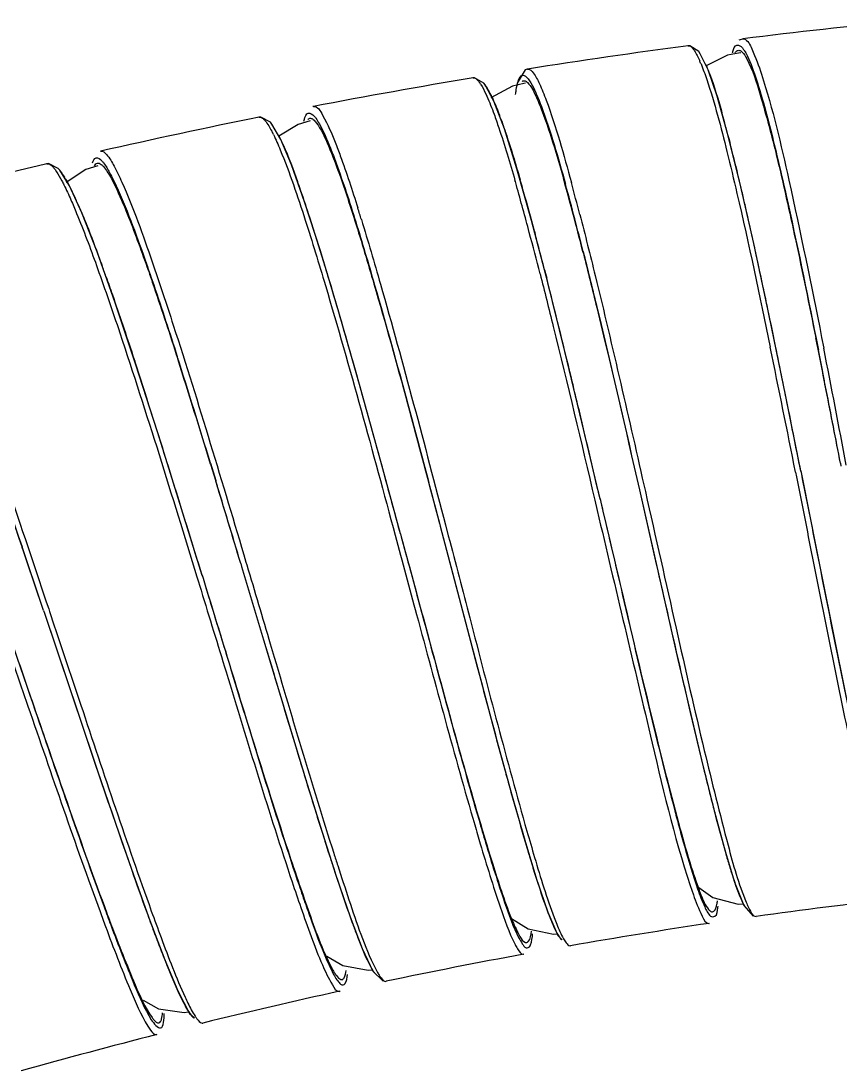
# Model space of a CAD drawing. Header units: millimetres. Extents: x 601 to 1195, y -13 to 407.
# Drawn here: x 1013.4 to 1024.69, y 321.42 to 335.87 of the extents above; entities that cross this region are included whole.
import ezdxf

# ---------------------------------------------------------------- set-up
doc = ezdxf.new("R2010")
doc.units = ezdxf.units.MM
doc.header["$LTSCALE"] = 0.1

msp = doc.modelspace()

# ---------------------------------------------------------------- linework, layer by layer
at = {"color": 7, "linetype": 'Continuous'}
for p, q in [((1022.6054, 335.5253), (1022.5758, 335.5237)), ((1022.7293, 335.4443), (1022.6054, 335.5253)), ((1023.3496, 335.619), (1023.2798, 335.6003)), ((1023.3326, 335.6206), (1023.3496, 335.619)), ((1023.1254, 335.3942), (1022.8312, 335.2485)), ((1023.2767, 335.425), (1023.1254, 335.3942)), ((1023.2292, 335.4284), (1023.2355, 335.4375)), ((1023.3081, 335.4255), (1023.2767, 335.425)), ((1019.6397, 335.0849), (1019.6192, 335.0826)), ((1019.7699, 335.0125), (1019.6397, 335.0849)), ((1020.3787, 335.2051), (1020.365, 335.2034)), ((1020.3704, 335.2047), (1020.3787, 335.2051)), ((1019.7255, 334.9981), (1019.7462, 334.9638)), ((1019.7854, 334.9803), (1019.8023, 334.9585)), ((1020.1662, 334.9697), (1019.8679, 334.807)), ((1020.3211, 335.0071), (1020.1662, 334.9697)), ((1020.3438, 335.0081), (1020.3212, 335.0071)), ((1017.4268, 334.6892), (1017.4191, 334.6877)), ((1017.4243, 334.6888), (1017.4268, 334.6892)), ((1020.0525, 334.3835), (1019.9084, 334.7639)), ((1016.7025, 334.5445), (1016.6762, 334.5411)), ((1016.8337, 334.4727), (1016.7025, 334.5445)), ((1017.2933, 334.4856), (1017.3004, 334.5136)), ((1017.4112, 334.518), (1017.4225, 334.5101)), ((1017.217, 334.4432), (1016.9497, 334.2811)), ((1017.3813, 334.4898), (1017.217, 334.4432)), ((1023.2935, 333.6419), (1023.1253, 334.3187)), ((1013.7819, 333.9051), (1013.754, 333.9007)), ((1013.9146, 333.8371), (1013.7819, 333.9051)), ((1013.8699, 333.8203), (1013.8899, 333.7915)), ((1013.9342, 333.8039), (1013.9474, 333.7885)), ((1014.2954, 333.8201), (1014.0238, 333.6414)), ((1014.4607, 333.8733), (1014.2954, 333.8201)), ((1023.4846, 332.803), (1023.2935, 333.6419)), ((1014.2379, 333.2259), (1014.0687, 333.5965)), ((1017.5219, 332.7013), (1017.3039, 333.3793)), ((1020.6502, 332.2657), (1020.4271, 333.1195)), ((1020.4655, 332.9758), (1020.4779, 332.9294)), ((1023.6967, 331.8133), (1023.4846, 332.803)), ((1017.7749, 331.8575), (1017.5219, 332.7013)), ((1021.1345, 332.687), (1021.1397, 332.6666)), ((1021.1372, 332.6932), (1021.1425, 332.6721)), ((1014.441, 332.4999), (1014.4547, 332.4617)), ((1014.5071, 332.5264), (1014.5137, 332.5083)), ((1020.6053, 332.4414), (1020.6263, 332.3593)), ((1020.6263, 332.3593), (1020.6351, 332.3249)), ((1014.9783, 331.1484), (1014.6968, 331.989)), ((1018.0586, 330.8642), (1017.7749, 331.8575)), ((1024.3425, 331.4957), (1024.3743, 331.3356)), ((1024.4186, 331.5102), (1024.4473, 331.3648)), ((1014.9421, 331.2584), (1014.9662, 331.1852)), ((1021.3698, 329.2868), (1021.1468, 330.2328)), ((1016.008, 329.7814), (1016.0809, 329.5421)), ((1016.0102, 329.769), (1016.082, 329.5343)), ((1024.6772, 329.7802), (1024.685, 329.7397)), ((1024.6772, 329.7801), (1024.685, 329.7397)), ((1024.1312, 329.6738), (1024.1398, 329.6309)), ((1024.1316, 329.6719), (1024.1396, 329.6314)), ((1021.9117, 329.4125), (1021.9208, 329.3729)), ((1021.9118, 329.4121), (1021.9208, 329.3729)), ((1021.9208, 329.3729), (1022.1431, 328.3927)), ((1021.2973, 329.2712), (1021.3304, 329.13)), ((1021.3695, 329.2883), (1021.3795, 329.2457)), ((1021.3698, 329.2868), (1021.3794, 329.2461)), ((1015.8936, 328.2368), (1015.6109, 329.1533)), ((1019.1598, 328.9534), (1019.1705, 328.9128)), ((1019.1601, 328.9525), (1019.1704, 328.9132)), ((1019.1704, 328.9132), (1019.5401, 327.5058)), ((1019.1705, 328.9128), (1019.3387, 328.2729)), ((1019.2421, 328.9321), (1019.2817, 328.7804)), ((1018.6224, 328.8096), (1018.6338, 328.7676)), ((1018.623, 328.8076), (1018.6336, 328.7682)), ((1018.6338, 328.7676), (1018.7079, 328.4945)), ((1016.4255, 328.3997), (1016.4374, 328.36)), ((1016.4258, 328.3985), (1016.4374, 328.3601)), ((1016.4374, 328.3601), (1016.7401, 327.3482)), ((1016.4374, 328.36), (1016.7402, 327.3476)), ((1016.4973, 328.4187), (1016.5084, 328.3814)), ((1015.8223, 328.2164), (1015.8791, 328.0313)), ((1015.8931, 328.2384), (1015.906, 328.1966)), ((1015.8936, 328.2368), (1015.9058, 328.197)), ((1015.9058, 328.197), (1015.9509, 328.0502)), ((1019.3387, 328.2729), (1019.591, 327.3125)), ((1013.7114, 327.7541), (1013.7244, 327.7156)), ((1013.7114, 327.754), (1013.7245, 327.7152)), ((1013.7244, 327.7156), (1014.1872, 326.3395)), ((1013.7245, 327.7152), (1014.2697, 326.0948)), ((1013.7821, 327.7769), (1013.7946, 327.7393)), ((1013.7946, 327.7393), (1013.8599, 327.5445)), ((1019.591, 327.3125), (1019.6565, 327.0638)), ((1022.4821, 326.906), (1022.5197, 326.7433)), ((1014.2697, 326.0948), (1014.3498, 325.8573)), ((1017.1683, 325.9225), (1017.2249, 325.7362)), ((1020.0146, 325.7239), (1020.0592, 325.5603)), ((1022.8182, 325.485), (1022.8315, 325.431)), ((1022.8315, 325.431), (1022.8476, 325.3657)), ((1014.7937, 324.557), (1014.8515, 324.3906)), ((1017.6017, 324.5219), (1017.6252, 324.4483)), ((1017.6252, 324.4483), (1017.6469, 324.3807)), ((1020.3704, 324.4634), (1020.3848, 324.4151)), ((1023.0892, 324.4432), (1023.2204, 324.0129)), ((1023.2204, 324.0129), (1023.3468, 323.6937)), ((1022.7299, 323.9415), (1022.921, 323.8055)), ((1022.921, 323.8055), (1023.2713, 323.7119)), ((1022.9912, 323.6659), (1022.9939, 323.685)), ((1023.2713, 323.7119), (1023.3385, 323.7147)), ((1023.3468, 323.6937), (1023.4747, 323.5471)), ((1017.9302, 323.537), (1018.0944, 323.1043)), ((1020.6497, 323.6021), (1020.789, 323.2828)), ((1020.1528, 323.5156), (1020.3794, 323.3731)), ((1022.867, 323.4479), (1022.8758, 323.4492)), ((1022.867, 323.4479), (1022.8703, 323.4481)), ((1020.3794, 323.3731), (1020.7268, 323.3004)), ((1020.7268, 323.3004), (1020.7793, 323.3049)), ((1020.789, 323.2828), (1020.8481, 323.2206)), ((1020.8073, 323.2616), (1020.8209, 323.2429)), ((1020.8664, 323.2364), (1020.8846, 323.2062)), ((1018.0944, 323.1043), (1018.2448, 322.7884)), ((1020.9565, 323.1392), (1020.9645, 323.1396)), ((1017.6108, 322.9944), (1017.828, 322.8662)), ((1020.3165, 323.0235), (1020.3218, 323.0244)), ((1020.3165, 323.0235), (1020.3196, 323.0239)), ((1017.828, 322.8662), (1018.1786, 322.8033)), ((1018.1786, 322.8033), (1018.2346, 322.8098)), ((1018.2448, 322.7884), (1018.3838, 322.6521)), ((1015.5572, 322.5208), (1015.7183, 322.2091)), ((1017.7814, 322.5128), (1017.791, 322.515)), ((1017.7814, 322.5128), (1017.7849, 322.5133)), ((1015.0836, 322.3904), (1015.2949, 322.2732)), ((1015.2949, 322.2732), (1015.6484, 322.2202)), ((1015.6484, 322.2202), (1015.708, 322.2291)), ((1015.7183, 322.2091), (1015.7866, 322.1459)), ((1015.741, 322.1855), (1015.7535, 322.1705)), ((1015.2663, 321.9168), (1015.2686, 321.9174)), ((1015.2663, 321.9168), (1015.2688, 321.9174))]:
    msp.add_line(p, q, dxfattribs=at)
for points in [[(1022.8567, 335.194), (1022.7492, 335.4161), (1022.7293, 335.4443)], [(1020.365, 335.2034), (1020.3408, 335.1957), (1020.2295, 335.0118), (1020.2263, 334.9842)], [(1023.1253, 334.3187), (1022.9804, 334.8325), (1022.8567, 335.194)], [(1019.9084, 334.7639), (1019.7895, 334.9874), (1019.7699, 335.0125)], [(1016.9751, 334.2369), (1016.8537, 334.4482), (1016.8337, 334.4727)], [(1020.4271, 333.1195), (1020.2261, 333.8329), (1020.0525, 334.3835)], [(1017.3039, 333.3793), (1017.1226, 333.887), (1016.9751, 334.2369)], [(1014.0687, 333.5965), (1013.9356, 333.8131), (1013.9146, 333.8371)], [(1014.6968, 331.989), (1014.4479, 332.6885), (1014.2379, 333.2259)], [(1021.1468, 330.2328), (1020.8906, 331.2986), (1020.6502, 332.2657)], [(1024.1316, 329.6719), (1023.9262, 330.6962), (1023.6967, 331.8133)], [(1015.6109, 329.1533), (1015.2842, 330.1967), (1014.9783, 331.1484)], [(1018.623, 328.8076), (1018.3659, 329.7534), (1018.0586, 330.8642)], [(1021.9208, 329.3729), (1022.2614, 327.8714), (1022.4418, 327.0807)], [(1019.5401, 327.5058), (1019.7501, 326.7098), (1019.9544, 325.9455)], [(1016.7401, 327.3482), (1016.8538, 326.9679), (1017.0904, 326.1803)], [(1022.4418, 327.0807), (1022.6173, 326.3237), (1022.7854, 325.6185)], [(1014.1872, 326.3395), (1014.45, 325.5612), (1014.7053, 324.8127)], [(1017.0904, 326.1803), (1017.3204, 325.4231), (1017.5397, 324.7169)], [(1019.9544, 325.9455), (1020.1497, 325.2324), (1020.3324, 324.591)], [(1022.7854, 325.6185), (1022.9435, 324.985), (1023.0892, 324.4432)], [(1014.7053, 324.8127), (1014.9483, 324.1142), (1015.1741, 323.4862)], [(1017.5397, 324.7169), (1017.7441, 324.0819), (1017.9302, 323.537)], [(1020.3324, 324.591), (1020.5001, 324.0404), (1020.6497, 323.6021)], [(1015.1741, 323.4862), (1015.3784, 322.948), (1015.5572, 322.5208)]]:
    msp.add_lwpolyline(points, dxfattribs=at)
for centre, radius, start, end in [((1034.1562, 247.7852), 88.4998, 95.578847, 97.024891), ((1034.1562, 247.7852), 88.4998, 97.515512, 98.961556), ((1023.7192, 335.269), 0.5536, 161.97792, 163.80972), ((1023.6472, 335.2921), 0.478, 161.27097, 161.94828), ((1021.031, 334.5693), 1.866, 23.01068, 23.65045), ((1020.7916, 334.4677), 2.1261, 22.30033, 23.00861), ((1021.3233, 334.5932), 1.6449, 23.78343, 24.28933), ((1021.2088, 334.5427), 1.77, 23.46756, 23.78555), ((1034.1562, 247.7852), 88.4997, 99.451994, 100.898037), ((1019.2696, 334.7048), 0.5421, 32.7596, 34.73714), ((1018.7397, 334.2827), 1.261, 26.88468, 28.34174), ((1034.1562, 247.7852), 88.4996, 101.388715, 102.834759), ((1014.7535, 332.6034), 5.5889, 20.15643, 20.62575), ((1014.1312, 332.3747), 6.2519, 19.81916, 20.15845), ((1010.0418, 330.9165), 13.5179, 15.42338, 15.94847), ((1003.9796, 329.262), 19.8019, 14.10249, 15.37326), ((1015.109, 333.438), 1.967, 26.80249, 27.04827), ((1014.9391, 333.3525), 2.1571, 26.10946, 26.79553), ((1015.3184, 333.4384), 1.8373, 27.17364, 27.42709), ((990.3408, 325.8258), 33.8669, 13.12786, 14.11851), ((1034.1562, 247.7852), 88.4996, 103.325381, 104.771425), ((1013.3992, 333.4756), 0.5834, 36.21411, 37.78431), ((1012.94, 333.0487), 1.2515, 30.82502, 32.24145), ((1003.9631, 328.9139), 14.0678, 19.19118, 19.70678), ((992.83, 325.8326), 28.4695, 15.84001, 15.98427), ((995.3877, 326.4839), 25.9026, 16.02853, 16.14562), ((993.0126, 325.8027), 28.3734, 15.7749, 16.02635), ((983.6271, 323.5071), 38.6986, 14.51041, 15.18568), ((998.1805, 326.9168), 20.1855, 17.98071, 19.14935), ((983.884, 323.3114), 37.7639, 14.79675, 15.81512), ((983.2539, 323.0671), 38.5082, 14.91077, 15.74452), ((987.0997, 324.1962), 35.0771, 14.54389, 15.59154), ((985.1933, 323.7929), 37.0284, 14.62649, 15.39394), ((977.6664, 322.8363), 46.889, 12.9401, 13.1678), ((1008.7905, 330.974), 5.8934, 23.85343, 24.29605), ((1008.1963, 330.711), 6.5432, 23.55562, 23.85559), ((989.5539, 324.3525), 29.8522, 17.10429, 17.42668), ((956.3349, 317.9708), 68.7683, 11.938974, 12.911035), ((986.0239, 322.9566), 32.9709, 16.93936, 18.00512), ((968.9885, 319.5517), 53.779, 14.14408, 14.63906), ((959.8681, 316.9118), 62.6178, 14.307596, 14.846117), ((962.9315, 317.6443), 59.5418, 14.389752, 14.875106), ((969.0818, 319.4651), 53.7057, 14.25227, 14.60233), ((987.4661, 322.7109), 28.7674, 19.57724, 19.9118), ((971.284, 318.4115), 48.3956, 16.75217, 17.00248), ((949.5565, 311.9056), 71.0762, 15.793127, 16.725702), ((919.5772, 306.6015), 104.2803, 13.503442, 14.280881), ((915.8099, 309.2512), 110.2206, 11.883759, 12.015702), ((888.9456, 303.6094), 137.671, 11.64266, 11.879098), ((842.6164, 295.074), 185.3381, 11.107442, 11.336795), ((781.6935, 281.6254), 247.079, 11.210082, 11.616606), ((821.7591, 289.7841), 206.2652, 11.380851, 11.637702), ((828.2635, 292.4546), 199.928, 11.054088, 11.214069), ((752.4533, 278.0947), 277.1614, 10.741971, 11.081131), ((913.7666, 298.0534), 106.485, 17.362311, 18.127977), ((908.0589, 296.9619), 112.8279, 16.910732, 17.69023), ((910.568, 297.5962), 110.2414, 16.968116, 17.75642), ((909.0128, 300.29), 113.2508, 15.732821, 15.86527), ((855.4728, 285.2598), 168.8605, 15.203707, 15.715739), ((844.6926, 288.4066), 181.3435, 13.446243, 13.56854), ((699.1811, 267.2777), 331.4428, 10.86976, 11.047193), ((706.0213, 268.2808), 324.5362, 10.923556, 11.103268), ((724.0697, 259.662), 305.3441, 13.180856, 13.428955), ((662.3878, 257.6808), 368.8377, 11.255757, 11.384476), ((837.7574, 274.0686), 186.1885, 17.307471, 17.426882), ((718.6351, 237.0395), 310.9334, 17.05603, 17.291565), ((720.6537, 239.8078), 308.7548, 16.674199, 16.895854), ((724.5048, 240.6555), 304.8224, 16.7295, 16.952329), ((653.7528, 230.1547), 377.9717, 15.130087, 15.245397), ((685.4315, 217.1563), 346.4096, 18.618716, 18.771523), ((694.6633, 219.9362), 336.7734, 18.671967, 18.827938), ((1507.4711, 438.26), 497.6084, 192.755475, 192.931048), ((1469.7501, 462.6552), 472.7854, 196.630146, 196.810471), ((1215.197, 378.6023), 202.2185, 194.765605, 195.158586), ((1199.1225, 388.2057), 195.0084, 198.646085, 199.049781), ((1067.0704, 336.3243), 45.5604, 193.91775, 194.23032), ((1053.978, 333.2741), 32.6462, 194.68985, 195.11854), ((1062.8239, 337.4034), 44.9052, 196.21068, 196.62068), ((1065.1891, 338.0293), 47.4264, 196.19278, 196.52358), ((1053.7743, 334.4017), 34.851, 196.15374, 196.56887), ((1060.2494, 338.6043), 45.4356, 198.05724, 198.70318), ((1065.2094, 339.5215), 49.8491, 197.64337, 197.84733), ((1046.2546, 332.1654), 27.0058, 196.67762, 196.81229), ((1035.8618, 328.0671), 13.2764, 196.06744, 196.2525), ((1060.7601, 338.2624), 45.2929, 197.84764, 198.06456), ((1047.8758, 334.3243), 32.3491, 198.52931, 199.04935), ((1056.1732, 338.9373), 44.3381, 200.13131, 200.4782), ((1024.6025, 324.3456), 1.4113, 203.67337, 204.65225), ((1024.4435, 324.273), 1.2365, 204.66523, 205.08981), ((1024.8805, 324.364), 1.6262, 202.62782, 203.98513), ((1024.6399, 324.2577), 1.3632, 204.01493, 204.40345), ((1034.1562, 247.7852), 76.5002, 96.54718, 97.993224), ((1058.4591, 339.7107), 46.8259, 200.11211, 200.38109), ((1051.0416, 337.1454), 38.8981, 200.39435, 200.63772), ((1047.5243, 335.4003), 34.4741, 200.01641, 200.4813), ((1023.5147, 323.5706), 0.0284, 272.15398, 277.3951), ((1029.6996, 327.7294), 12.4933, 199.99877, 200.34832), ((1034.1562, 247.7852), 76.5, 98.483669, 99.929713), ((1041.5484, 333.1745), 28.0972, 200.49337, 200.61346), ((1039.5144, 332.4093), 25.924, 200.61327, 200.75489), ((1034.1562, 247.7852), 76.5004, 100.420382, 101.866426), ((1019.3115, 323.4487), 1.2507, 208.25401, 209.10382), ((1019.2027, 323.3884), 1.1264, 209.11369, 209.42073), ((1019.6961, 323.5453), 1.5894, 206.55165, 208.02779), ((1019.416, 323.3969), 1.2723, 208.05639, 208.83695), ((1034.1562, 247.7852), 76.5004, 102.357048, 103.803092), ((1018.4196, 322.6784), 0.0284, 276.87444, 281.79525), ((1019.5915, 324.3504), 4.4288, 204.92573, 205.1793), ((1034.1562, 247.7852), 76.5004, 104.293714, 105.739758), ((1013.3964, 321.4444), 0.0284, 280.07272, 285.67315)]:
    msp.add_arc(centre, radius, start, end, dxfattribs=at)
for points, knots in [([(1022.5809, 335.5248), (1022.5914, 335.5262), (1022.618, 335.5174), (1022.6359, 335.4984), (1022.6457, 335.4867)], [0, 0, 0, 0, 0.4106126, 1, 1, 1, 1]), ([(1023.1945, 335.4456), (1023.2059, 335.4791), (1023.2353, 335.5647), (1023.3099, 335.519), (1023.3275, 335.4979)], [0, 0, 0, 0, 0.5624368, 1, 1, 1, 1]), ([(1023.3496, 335.619), (1023.4055, 335.6024), (1023.4923, 335.4068), (1023.5539, 335.2511), (1023.5923, 335.1324)], [0, 0, 0, 0, 0.3184824, 1, 1, 1, 1]), ([(1022.6457, 335.4867), (1022.6537, 335.4773), (1022.6916, 335.4248), (1022.7193, 335.3658), (1022.7403, 335.3179)], [0, 0, 0, 0, 0.1906426, 1, 1, 1, 1]), ([(1023.2355, 335.4375), (1023.2405, 335.444), (1023.2509, 335.4552), (1023.2653, 335.4613), (1023.272, 335.4621)], [0, 0, 0, 0, 0.5494135, 1, 1, 1, 1]), ([(1023.272, 335.4621), (1023.2773, 335.4628), (1023.289, 335.4617), (1023.2994, 335.4567), (1023.3046, 335.4534)], [0, 0, 0, 0, 0.4659703, 1, 1, 1, 1]), ([(1023.3046, 335.4534), (1023.3117, 335.449), (1023.347, 335.4189), (1023.3703, 335.3779), (1023.388, 335.3446)], [0, 0, 0, 0, 0.1809461, 1, 1, 1, 1]), ([(1023.3275, 335.4979), (1023.3322, 335.4922), (1023.3416, 335.4798), (1023.3503, 335.4668), (1023.3547, 335.4597)], [0, 0, 0, 0, 0.4696168, 1, 1, 1, 1]), ([(1023.3547, 335.4597), (1023.3687, 335.4375), (1023.4371, 335.3079), (1023.4846, 335.1688), (1023.5218, 335.0548)], [0, 0, 0, 0, 0.179988, 1, 1, 1, 1]), ([(1022.7587, 335.2745), (1022.7874, 335.2046), (1022.9284, 334.8094), (1023.0327, 334.4025), (1023.1158, 334.069)], [0, 0, 0, 0, 0.1801947, 1, 1, 1, 1]), ([(1022.8324, 335.2475), (1022.8493, 335.2088), (1022.9288, 335.0069), (1022.9914, 334.7988), (1023.0394, 334.6309)], [0, 0, 0, 0, 0.1949196, 1, 1, 1, 1]), ([(1023.388, 335.3446), (1023.4709, 335.1894), (1023.611, 334.7384), (1023.8289, 333.9109), (1024.0759, 332.7932), (1024.2475, 331.9596), (1024.3383, 331.507)], [0, 0, 0, 0, 0.1333723, 0.3547542, 0.6501776, 1, 1, 1, 1]), ([(1019.6226, 335.0836), (1019.6477, 335.0877), (1019.6847, 335.0551), (1019.7071, 335.0251), (1019.7151, 335.0137)], [0, 0, 0, 0, 0.6457777, 1, 1, 1, 1]), ([(1020.2475, 335.0516), (1020.258, 335.0788), (1020.2996, 335.1503), (1020.3602, 335.094), (1020.3787, 335.0711)], [0, 0, 0, 0, 0.4974572, 1, 1, 1, 1]), ([(1020.3787, 335.2052), (1020.4081, 335.2036), (1020.4742, 335.1271), (1020.5105, 335.0542), (1020.535, 335.0019)], [0, 0, 0, 0, 0.3371222, 1, 1, 1, 1]), ([(1023.5923, 335.1324), (1023.7465, 334.655), (1024.0254, 333.4456), (1024.2759, 332.2333), (1024.4186, 331.5102)], [0, 0, 0, 0, 0.4049612, 1, 1, 1, 1]), ([(1020.2069, 334.8554), (1020.2093, 334.8757), (1020.2183, 334.9419), (1020.2309, 335.0084), (1020.2475, 335.0516)], [0, 0, 0, 0, 0.3067282, 1, 1, 1, 1]), ([(1020.2954, 335.035), (1020.2984, 335.0373), (1020.3046, 335.0413), (1020.3117, 335.0435), (1020.3152, 335.0441)], [0, 0, 0, 0, 0.5174817, 1, 1, 1, 1]), ([(1020.3152, 335.0441), (1020.319, 335.0447), (1020.327, 335.0448), (1020.3346, 335.0427), (1020.3385, 335.0412)], [0, 0, 0, 0, 0.4809865, 1, 1, 1, 1]), ([(1020.3385, 335.0412), (1020.3508, 335.0365), (1020.4215, 334.9791), (1020.4572, 334.8942), (1020.4888, 334.8258)], [0, 0, 0, 0, 0.1494019, 1, 1, 1, 1]), ([(1020.3787, 335.0711), (1020.386, 335.0619), (1020.4204, 335.0139), (1020.4474, 334.961), (1020.4676, 334.9183)], [0, 0, 0, 0, 0.1985494, 1, 1, 1, 1]), ([(1020.535, 335.0019), (1020.5695, 334.9282), (1020.7443, 334.4848), (1020.8709, 334.025), (1020.9744, 333.6442)], [0, 0, 0, 0, 0.170951, 1, 1, 1, 1]), ([(1023.5218, 335.0548), (1023.5446, 334.9851), (1023.6497, 334.6403), (1023.7373, 334.2904), (1023.8042, 334.0111)], [0, 0, 0, 0, 0.2032796, 1, 1, 1, 1]), ([(1019.8644, 334.8529), (1019.8741, 334.8338), (1019.9181, 334.742), (1019.9558, 334.6473), (1019.9841, 334.5721)], [0, 0, 0, 0, 0.2107042, 1, 1, 1, 1]), ([(1020.4676, 334.9183), (1020.5011, 334.8476), (1020.6702, 334.4246), (1020.7931, 333.9854), (1020.8933, 333.6222)], [0, 0, 0, 0, 0.1719457, 1, 1, 1, 1]), ([(1020.4888, 334.8258), (1020.52, 334.7581), (1020.6762, 334.3655), (1020.7924, 333.9588), (1020.886, 333.6241)], [0, 0, 0, 0, 0.1767461, 1, 1, 1, 1]), ([(1017.4268, 334.6894), (1017.4838, 334.6963), (1017.6074, 334.472), (1017.6745, 334.3245), (1017.725, 334.1966)], [0, 0, 0, 0, 0.2947352, 1, 1, 1, 1]), ([(1016.6807, 334.5423), (1016.6912, 334.5444), (1016.7186, 334.5371), (1016.7379, 334.519), (1016.7485, 334.5078)], [0, 0, 0, 0, 0.409722, 1, 1, 1, 1]), ([(1016.7485, 334.5078), (1016.7576, 334.4983), (1016.8017, 334.4444), (1016.8352, 334.3827), (1016.8608, 334.3325)], [0, 0, 0, 0, 0.1887865, 1, 1, 1, 1]), ([(1017.3004, 334.5136), (1017.3097, 334.546), (1017.3402, 334.6315), (1017.4136, 334.5816), (1017.4331, 334.5599)], [0, 0, 0, 0, 0.5359535, 1, 1, 1, 1]), ([(1017.3481, 334.5105), (1017.3518, 334.5146), (1017.3598, 334.5216), (1017.3697, 334.5257), (1017.3745, 334.5266)], [0, 0, 0, 0, 0.5297064, 1, 1, 1, 1]), ([(1017.3745, 334.5266), (1017.3803, 334.5277), (1017.3935, 334.527), (1017.4053, 334.5215), (1017.4112, 334.518)], [0, 0, 0, 0, 0.4597704, 1, 1, 1, 1]), ([(1017.4225, 334.5101), (1017.4385, 334.4977), (1017.5243, 334.3974), (1017.576, 334.2754), (1017.62, 334.1743)], [0, 0, 0, 0, 0.1553117, 1, 1, 1, 1]), ([(1017.4331, 334.5599), (1017.4375, 334.555), (1017.4464, 334.5443), (1017.4547, 334.5331), (1017.4589, 334.5272)], [0, 0, 0, 0, 0.4744076, 1, 1, 1, 1]), ([(1017.4589, 334.5272), (1017.4749, 334.5049), (1017.5547, 334.3738), (1017.6134, 334.2315), (1017.6599, 334.1148)], [0, 0, 0, 0, 0.1794827, 1, 1, 1, 1]), ([(1019.9109, 334.5838), (1019.9336, 334.5215), (1020.0382, 334.2205), (1020.1293, 333.915), (1020.1988, 333.6723)], [0, 0, 0, 0, 0.2079844, 1, 1, 1, 1]), ([(1020.0128, 334.4944), (1020.0331, 334.438), (1020.1252, 334.171), (1020.2067, 333.9005), (1020.2686, 333.6869)], [0, 0, 0, 0, 0.2123666, 1, 1, 1, 1]), ([(1016.8761, 334.3018), (1016.9094, 334.234), (1017.0761, 333.8502), (1017.2073, 333.4523), (1017.3125, 333.1262)], [0, 0, 0, 0, 0.1805374, 1, 1, 1, 1]), ([(1016.9529, 334.2774), (1016.9727, 334.2387), (1017.068, 334.0366), (1017.1463, 333.827), (1017.207, 333.6576)], [0, 0, 0, 0, 0.1947029, 1, 1, 1, 1]), ([(1014.4969, 334.0736), (1014.5264, 334.0804), (1014.6116, 334.0003), (1014.6516, 333.9249), (1014.6822, 333.8685)], [0, 0, 0, 0, 0.3205304, 1, 1, 1, 1]), ([(1017.62, 334.1743), (1017.6491, 334.1073), (1017.789, 333.7592), (1017.9056, 333.4024), (1017.9966, 333.1144)], [0, 0, 0, 0, 0.1946792, 1, 1, 1, 1]), ([(1017.6599, 334.1148), (1017.6869, 334.0469), (1017.8128, 333.7133), (1017.9225, 333.3738), (1018.0068, 333.1032)], [0, 0, 0, 0, 0.2048953, 1, 1, 1, 1]), ([(1017.725, 334.1966), (1017.7493, 334.135), (1017.8615, 333.8367), (1017.9602, 333.5336), (1018.0358, 333.2928)], [0, 0, 0, 0, 0.2079844, 1, 1, 1, 1]), ([(1014.3844, 333.9128), (1014.393, 333.9405), (1014.4293, 334.0141), (1014.4935, 333.9628), (1014.5133, 333.9414)], [0, 0, 0, 0, 0.4984261, 1, 1, 1, 1]), ([(1014.5133, 333.9414), (1014.5219, 333.9322), (1014.5629, 333.8822), (1014.5957, 333.8262), (1014.6206, 333.7807)], [0, 0, 0, 0, 0.195568, 1, 1, 1, 1]), ([(1023.1158, 334.069), (1023.1635, 333.8775), (1023.3765, 332.9836), (1023.566, 332.0844), (1023.7116, 331.3777)], [0, 0, 0, 0, 0.2147304, 1, 1, 1, 1]), ([(1023.8042, 334.0111), (1023.8476, 333.8298), (1024.0395, 332.9941), (1024.2113, 332.1538), (1024.3425, 331.4957)], [0, 0, 0, 0, 0.2173672, 1, 1, 1, 1]), ([(1013.7587, 333.9024), (1013.7848, 333.9086), (1013.8257, 333.8753), (1013.8511, 333.8449), (1013.8603, 333.8331)], [0, 0, 0, 0, 0.6423708, 1, 1, 1, 1]), ([(1014.4138, 333.8729), (1014.4184, 333.8821), (1014.4283, 333.8979), (1014.4448, 333.9081), (1014.4526, 333.9099)], [0, 0, 0, 0, 0.5622689, 1, 1, 1, 1]), ([(1014.4526, 333.9099), (1014.4605, 333.9117), (1014.4799, 333.9095), (1014.4958, 333.8993), (1014.5041, 333.893)], [0, 0, 0, 0, 0.4369058, 1, 1, 1, 1]), ([(1014.5041, 333.893), (1014.5096, 333.8888), (1014.521, 333.8788), (1014.5313, 333.8678), (1014.5367, 333.8617)], [0, 0, 0, 0, 0.4633594, 1, 1, 1, 1]), ([(1014.5367, 333.8617), (1014.5559, 333.8398), (1014.6562, 333.6959), (1014.7267, 333.5347), (1014.7845, 333.4011)], [0, 0, 0, 0, 0.1670329, 1, 1, 1, 1]), ([(1014.6206, 333.7807), (1014.6584, 333.7117), (1014.8527, 333.3032), (1015.0041, 332.8764), (1015.1274, 332.5241)], [0, 0, 0, 0, 0.1740663, 1, 1, 1, 1]), ([(1014.6822, 333.8685), (1014.7213, 333.7965), (1014.9225, 333.3682), (1015.079, 332.9212), (1015.2067, 332.5517)], [0, 0, 0, 0, 0.1730731, 1, 1, 1, 1]), ([(1013.9634, 333.666), (1013.9734, 333.6473), (1014.0174, 333.5617), (1014.0576, 333.4742), (1014.0879, 333.4055)], [0, 0, 0, 0, 0.2199819, 1, 1, 1, 1]), ([(1014.0147, 333.69), (1014.0264, 333.6705), (1014.0799, 333.5757), (1014.1266, 333.4773), (1014.162, 333.3989)], [0, 0, 0, 0, 0.2088136, 1, 1, 1, 1]), ([(1014.0879, 333.4055), (1014.1152, 333.3437), (1014.2412, 333.0451), (1014.3542, 332.7412), (1014.441, 332.4999)], [0, 0, 0, 0, 0.2085111, 1, 1, 1, 1]), ([(1014.7845, 333.4011), (1014.8115, 333.3386), (1014.936, 333.0376), (1015.0476, 332.7313), (1015.1331, 332.4883)], [0, 0, 0, 0, 0.2090107, 1, 1, 1, 1]), ([(1014.1943, 333.326), (1014.2187, 333.2701), (1014.3295, 333.0063), (1014.4302, 332.7382), (1014.5071, 332.5264)], [0, 0, 0, 0, 0.2127662, 1, 1, 1, 1]), ([(1021.0913, 333.2033), (1021.1638, 332.9234), (1021.4801, 331.6557), (1021.7693, 330.3816), (1021.9931, 329.3893)], [0, 0, 0, 0, 0.22135, 1, 1, 1, 1]), ([(1017.3125, 333.1262), (1017.4087, 332.8276), (1017.8472, 331.3896), (1018.2403, 329.9385), (1018.5509, 328.7902)], [0, 0, 0, 0, 0.2086562, 1, 1, 1, 1]), ([(1017.9966, 333.1144), (1018.0874, 332.8267), (1018.4999, 331.4466), (1018.8688, 330.0541), (1019.1598, 328.9534)], [0, 0, 0, 0, 0.2094869, 1, 1, 1, 1]), ([(1018.0068, 333.1032), (1018.0971, 332.8136), (1018.5048, 331.4365), (1018.8716, 330.0479), (1019.1601, 328.9525)], [0, 0, 0, 0, 0.2112393, 1, 1, 1, 1]), ([(1018.0857, 333.1324), (1018.1763, 332.8379), (1018.5846, 331.4441), (1018.9528, 330.0391), (1019.2421, 328.9321)], [0, 0, 0, 0, 0.2121613, 1, 1, 1, 1]), ([(1021.1397, 332.6666), (1021.2024, 332.4193), (1021.47, 331.3371), (1021.7202, 330.2506), (1021.9117, 329.4125)], [0, 0, 0, 0, 0.22883, 1, 1, 1, 1]), ([(1021.1425, 332.6721), (1021.205, 332.4238), (1021.4714, 331.3395), (1021.721, 330.2512), (1021.9118, 329.4121)], [0, 0, 0, 0, 0.2293606, 1, 1, 1, 1]), ([(1015.1274, 332.5241), (1015.1611, 332.4278), (1015.307, 332.0036), (1015.446, 331.5771), (1015.5515, 331.247)], [0, 0, 0, 0, 0.2275127, 1, 1, 1, 1]), ([(1015.1331, 332.4883), (1015.1669, 332.3925), (1015.313, 331.9702), (1015.4521, 331.5455), (1015.5576, 331.2166)], [0, 0, 0, 0, 0.2271508, 1, 1, 1, 1]), ([(1015.2067, 332.5517), (1015.3067, 332.2625), (1015.7594, 330.8919), (1016.1726, 329.5088), (1016.4973, 328.4187)], [0, 0, 0, 0, 0.2119655, 1, 1, 1, 1]), ([(1014.4547, 332.4617), (1014.5599, 332.1679), (1015.0402, 330.7607), (1015.4774, 329.3394), (1015.8223, 328.2164)], [0, 0, 0, 0, 0.2098933, 1, 1, 1, 1]), ([(1014.5704, 332.3502), (1014.6001, 332.2667), (1014.7274, 331.904), (1014.8496, 331.5394), (1014.9421, 331.2584)], [0, 0, 0, 0, 0.230398, 1, 1, 1, 1]), ([(1020.5438, 332.3864), (1020.6052, 332.1458), (1020.8644, 331.1093), (1021.1101, 330.0696), (1021.2973, 329.2712)], [0, 0, 0, 0, 0.2324416, 1, 1, 1, 1]), ([(1012.3324, 331.6825), (1012.4161, 331.4635), (1012.7919, 330.4511), (1013.1431, 329.4297), (1013.4153, 328.6292)], [0, 0, 0, 0, 0.2170853, 1, 1, 1, 1]), ([(1012.4098, 331.7136), (1012.5159, 331.4334), (1012.9927, 330.128), (1013.4357, 328.8105), (1013.7821, 327.7769)], [0, 0, 0, 0, 0.2155722, 1, 1, 1, 1]), ([(1012.394, 331.5046), (1012.4737, 331.2948), (1012.8274, 330.3386), (1013.16, 329.3747), (1013.4167, 328.6221)], [0, 0, 0, 0, 0.2201203, 1, 1, 1, 1]), ([(1024.0585, 329.6593), (1024.1312, 329.2938), (1024.3967, 327.9563), (1024.66, 326.6181), (1024.8708, 325.6497)], [0, 0, 0, 0, 0.2732431, 1, 1, 1, 1]), ([(1024.1396, 329.6314), (1024.2108, 329.2738), (1024.4706, 327.9652), (1024.7284, 326.656), (1024.935, 325.7088)], [0, 0, 0, 0, 0.2733308, 1, 1, 1, 1]), ([(1024.1398, 329.6309), (1024.214, 329.26), (1024.4822, 327.9159), (1024.7479, 326.571), (1024.9637, 325.6023)], [0, 0, 0, 0, 0.27595, 1, 1, 1, 1]), ([(1021.9931, 329.3893), (1022.1344, 328.7627), (1022.4007, 327.5748), (1022.7689, 325.9497), (1023.0824, 324.6918), (1023.2737, 323.9918), (1023.3795, 323.7383)], [0, 0, 0, 0, 0.3310344, 0.6275016, 0.8584323, 1, 1, 1, 1]), ([(1021.3794, 329.2461), (1021.4724, 328.8494), (1021.8045, 327.4307), (1022.1326, 326.0107), (1022.3989, 324.9955)], [0, 0, 0, 0, 0.2796373, 1, 1, 1, 1]), ([(1021.3795, 329.2457), (1021.5381, 328.5723), (1021.8324, 327.3139), (1022.189, 325.8214), (1022.4496, 324.8222), (1022.6036, 324.2741), (1022.7338, 323.8965), (1022.815, 323.6961), (1022.864, 323.6379)], [0, 0, 0, 0, 0.3572613, 0.6675161, 0.7921683, 0.8909099, 0.9607162, 1, 1, 1, 1]), ([(1021.3304, 329.13), (1021.5808, 328.0614), (1022.0018, 326.2959), (1022.4169, 324.5221), (1022.6536, 323.8426)], [0, 0, 0, 0, 0.603982, 1, 1, 1, 1]), ([(1018.5509, 328.7902), (1018.6494, 328.4258), (1019.0084, 327.0955), (1019.365, 325.7643), (1019.6441, 324.8035)], [0, 0, 0, 0, 0.2739061, 1, 1, 1, 1]), ([(1018.6336, 328.7682), (1018.7301, 328.4116), (1019.0813, 327.1098), (1019.4306, 325.8072), (1019.7041, 324.8672)], [0, 0, 0, 0, 0.2739946, 1, 1, 1, 1]), ([(1019.2817, 328.7804), (1019.38, 328.4038), (1019.7334, 327.0482), (1020.0844, 325.6916), (1020.3626, 324.7188)], [0, 0, 0, 0, 0.2777859, 1, 1, 1, 1]), ([(1018.7079, 328.4945), (1018.8081, 328.1246), (1019.1644, 326.8102), (1019.5185, 325.4948), (1019.8014, 324.5579)], [0, 0, 0, 0, 0.2813984, 1, 1, 1, 1]), ([(1016.5084, 328.3814), (1016.6164, 328.0187), (1017.0099, 326.6942), (1017.401, 325.3688), (1017.7052, 324.4127)], [0, 0, 0, 0, 0.2738778, 1, 1, 1, 1]), ([(1015.906, 328.1966), (1016.0087, 327.8633), (1016.3858, 326.6365), (1016.7615, 325.4092), (1017.0516, 324.5208)], [0, 0, 0, 0, 0.2718117, 1, 1, 1, 1]), ([(1015.8791, 328.0313), (1015.9937, 327.6577), (1016.4044, 326.3176), (1016.8127, 324.9764), (1017.1327, 324.0176)], [0, 0, 0, 0, 0.2788216, 1, 1, 1, 1]), ([(1015.9509, 328.0502), (1016.0656, 327.6761), (1016.4757, 326.3384), (1016.8832, 324.9996), (1017.2037, 324.0441)], [0, 0, 0, 0, 0.2796607, 1, 1, 1, 1]), ([(1013.1287, 327.5099), (1013.2518, 327.1523), (1013.6995, 325.8502), (1014.145, 324.5471), (1014.4885, 323.6092)], [0, 0, 0, 0, 0.2746443, 1, 1, 1, 1]), ([(1013.1986, 327.5347), (1013.3204, 327.1811), (1013.7631, 325.8934), (1014.2038, 324.6047), (1014.5439, 323.6774)], [0, 0, 0, 0, 0.2746264, 1, 1, 1, 1]), ([(1013.1988, 327.5342), (1013.3249, 327.1693), (1013.7792, 325.8523), (1014.2307, 324.5341), (1014.5818, 323.5901)], [0, 0, 0, 0, 0.2771201, 1, 1, 1, 1]), ([(1013.8599, 327.5445), (1013.9817, 327.1804), (1014.4199, 325.8694), (1014.8561, 324.5574), (1015.1947, 323.6182)], [0, 0, 0, 0, 0.2777746, 1, 1, 1, 1]), ([(1022.5197, 326.7433), (1022.5456, 326.6314), (1022.6432, 326.2115), (1022.7428, 325.7921), (1022.8182, 325.485)], [0, 0, 0, 0, 0.266422, 1, 1, 1, 1]), ([(1017.2249, 325.7362), (1017.2578, 325.6282), (1017.3815, 325.2229), (1017.5072, 324.8181), (1017.6017, 324.5219)], [0, 0, 0, 0, 0.2664492, 1, 1, 1, 1]), ([(1020.0592, 325.5603), (1020.08, 325.4844), (1020.1586, 325.1991), (1020.2388, 324.9143), (1020.2993, 324.7056)], [0, 0, 0, 0, 0.2659915, 1, 1, 1, 1]), ([(1022.9081, 325.1246), (1022.9252, 325.057), (1022.988, 324.8124), (1023.0535, 324.5684), (1023.1041, 324.3926)], [0, 0, 0, 0, 0.2760402, 1, 1, 1, 1]), ([(1020.3626, 324.7188), (1020.3974, 324.597), (1020.5141, 324.1976), (1020.6358, 323.799), (1020.7379, 323.5281)], [0, 0, 0, 0, 0.3044611, 1, 1, 1, 1]), ([(1022.4617, 324.7594), (1022.4843, 324.6762), (1022.5618, 324.3953), (1022.644, 324.1155), (1022.7117, 323.9219)], [0, 0, 0, 0, 0.2960214, 1, 1, 1, 1]), ([(1019.7213, 324.5407), (1019.8073, 324.2508), (1019.9528, 323.7865), (1020.1139, 323.3237), (1020.1991, 323.1594)], [0, 0, 0, 0, 0.6203036, 1, 1, 1, 1]), ([(1019.7949, 324.559), (1019.8772, 324.2834), (1020.0166, 323.8412), (1020.1719, 323.4007), (1020.2538, 323.2438)], [0, 0, 0, 0, 0.6190227, 1, 1, 1, 1]), ([(1019.8014, 324.5579), (1019.8356, 324.4447), (1019.9482, 324.0811), (1020.0655, 323.7178), (1020.1668, 323.4755)], [0, 0, 0, 0, 0.3102896, 1, 1, 1, 1]), ([(1014.8515, 324.3906), (1014.8759, 324.3205), (1014.9684, 324.0566), (1015.0622, 323.7932), (1015.1326, 323.6001)], [0, 0, 0, 0, 0.2653069, 1, 1, 1, 1]), ([(1017.7592, 324.2437), (1017.8098, 324.0868), (1017.9681, 323.6129), (1018.1243, 323.1346), (1018.2744, 322.8348)], [0, 0, 0, 0, 0.3297018, 1, 1, 1, 1]), ([(1020.4031, 324.3543), (1020.4261, 324.2782), (1020.5056, 324.02), (1020.5895, 323.7629), (1020.6574, 323.5846)], [0, 0, 0, 0, 0.2941819, 1, 1, 1, 1]), ([(1023.116, 324.3514), (1023.1335, 324.2916), (1023.1916, 324.0988), (1023.254, 323.9065), (1023.31, 323.779)], [0, 0, 0, 0, 0.3090448, 1, 1, 1, 1]), ([(1017.6998, 324.2176), (1017.7229, 324.1469), (1017.8067, 323.8923), (1017.8934, 323.6386), (1017.9597, 323.4567)], [0, 0, 0, 0, 0.2774646, 1, 1, 1, 1]), ([(1017.1327, 324.0176), (1017.1718, 323.9003), (1017.3023, 323.5168), (1017.4377, 323.1343), (1017.549, 322.8757)], [0, 0, 0, 0, 0.3050899, 1, 1, 1, 1]), ([(1017.2131, 324.0347), (1017.2584, 323.9014), (1017.4002, 323.4983), (1017.5416, 323.0916), (1017.6763, 322.8381)], [0, 0, 0, 0, 0.3290104, 1, 1, 1, 1]), ([(1022.6536, 323.8426), (1022.6887, 323.7418), (1022.7377, 323.6245), (1022.8222, 323.4466), (1022.8669, 323.4481)], [0, 0, 0, 0, 0.7043456, 1, 1, 1, 1]), ([(1022.7117, 323.9219), (1022.741, 323.8384), (1022.7907, 323.7117), (1022.8526, 323.5827), (1022.8892, 323.5491)], [0, 0, 0, 0, 0.6403218, 1, 1, 1, 1]), ([(1017.2983, 323.7661), (1017.3261, 323.6855), (1017.4215, 323.4143), (1017.5215, 323.1445), (1017.6017, 322.959)], [0, 0, 0, 0, 0.2968701, 1, 1, 1, 1]), ([(1022.9164, 323.607), (1022.9229, 323.608), (1022.9606, 323.6305), (1022.9683, 323.6777), (1022.9762, 323.7118)], [0, 0, 0, 0, 0.1568835, 1, 1, 1, 1]), ([(1022.9762, 323.7118), (1022.978, 323.7195), (1022.9814, 323.7356), (1022.9844, 323.7517), (1022.9858, 323.7602)], [0, 0, 0, 0, 0.4780833, 1, 1, 1, 1]), ([(1015.1947, 323.6182), (1015.2388, 323.4959), (1015.385, 323.0975), (1015.5362, 322.7002), (1015.6594, 322.4327)], [0, 0, 0, 0, 0.3062116, 1, 1, 1, 1]), ([(1020.6574, 323.5846), (1020.6709, 323.549), (1020.7149, 323.4389), (1020.7621, 323.3285), (1020.8073, 323.2616)], [0, 0, 0, 0, 0.3206658, 1, 1, 1, 1]), ([(1020.7379, 323.5281), (1020.7493, 323.4977), (1020.7879, 323.3988), (1020.8299, 323.3006), (1020.8664, 323.2364)], [0, 0, 0, 0, 0.3052774, 1, 1, 1, 1]), ([(1022.864, 323.6379), (1022.872, 323.6285), (1022.8864, 323.613), (1022.908, 323.6058), (1022.9164, 323.607)], [0, 0, 0, 0, 0.5934414, 1, 1, 1, 1]), ([(1022.8892, 323.5491), (1022.904, 323.5355), (1022.9873, 323.538), (1022.984, 323.6214), (1022.9918, 323.6618)], [0, 0, 0, 0, 0.3274798, 1, 1, 1, 1]), ([(1023.4554, 323.5895), (1023.4645, 323.5764), (1023.4802, 323.5555), (1023.5056, 323.5418), (1023.5158, 323.5422)], [0, 0, 0, 0, 0.6109553, 1, 1, 1, 1]), ([(1014.5646, 323.403), (1014.6725, 323.1128), (1014.8524, 322.6516), (1015.0473, 322.1921), (1015.1459, 322.0337)], [0, 0, 0, 0, 0.6239543, 1, 1, 1, 1]), ([(1014.637, 323.4256), (1014.7401, 323.1497), (1014.9124, 322.7103), (1015.1, 322.273), (1015.1948, 322.1218)], [0, 0, 0, 0, 0.6227038, 1, 1, 1, 1]), ([(1014.6397, 323.4354), (1014.7449, 323.156), (1014.9191, 322.7241), (1015.105, 322.2884), (1015.2046, 322.1512)], [0, 0, 0, 0, 0.6377855, 1, 1, 1, 1]), ([(1017.986, 323.3851), (1018.0066, 323.3294), (1018.0749, 323.1508), (1018.1472, 322.9728), (1018.2097, 322.8566)], [0, 0, 0, 0, 0.3103403, 1, 1, 1, 1]), ([(1020.1668, 323.4755), (1020.1964, 323.4047), (1020.2432, 323.3076), (1020.3086, 323.1962), (1020.3449, 323.185)], [0, 0, 0, 0, 0.6690628, 1, 1, 1, 1]), ([(1020.2538, 323.2438), (1020.2673, 323.218), (1020.2958, 323.1742), (1020.3365, 323.1023), (1020.3884, 323.1144), (1020.3975, 323.1264)], [0, 0, 0, 0, 0.4128741, 0.7857259, 1, 1, 1, 1]), ([(1020.3604, 323.1838), (1020.3685, 323.1853), (1020.4177, 323.2243), (1020.4183, 323.2914), (1020.4249, 323.3413)], [0, 0, 0, 0, 0.140166, 1, 1, 1, 1]), ([(1020.3975, 323.1264), (1020.4036, 323.1345), (1020.4309, 323.1909), (1020.4369, 323.254), (1020.442, 323.3055)], [0, 0, 0, 0, 0.1626349, 1, 1, 1, 1]), ([(1020.8209, 323.2429), (1020.8238, 323.2391), (1020.8295, 323.2321), (1020.8357, 323.2254), (1020.8388, 323.2224)], [0, 0, 0, 0, 0.5270364, 1, 1, 1, 1]), ([(1015.2727, 323.2226), (1015.3005, 323.1492), (1015.3962, 322.9009), (1015.4962, 322.654), (1015.5752, 322.4839)], [0, 0, 0, 0, 0.2949627, 1, 1, 1, 1]), ([(1020.1991, 323.1594), (1020.2097, 323.1388), (1020.2382, 323.0908), (1020.2791, 323.0209), (1020.3165, 323.0234)], [0, 0, 0, 0, 0.3826722, 1, 1, 1, 1]), ([(1020.3449, 323.185), (1020.3475, 323.1842), (1020.3526, 323.1831), (1020.3579, 323.1834), (1020.3604, 323.1838)], [0, 0, 0, 0, 0.5157022, 1, 1, 1, 1]), ([(1020.8846, 323.2062), (1020.8908, 323.1965), (1020.9093, 323.1705), (1020.935, 323.1413), (1020.9565, 323.1392)], [0, 0, 0, 0, 0.3477261, 1, 1, 1, 1]), ([(1017.6017, 322.959), (1017.6357, 322.8804), (1017.682, 322.7761), (1017.7537, 322.6618), (1017.7901, 322.6163), (1017.8324, 322.5933), (1017.8894, 322.6412), (1017.8881, 322.7003), (1017.8929, 322.7432)], [0, 0, 0, 0, 0.4300764, 0.5735305, 0.6708783, 0.7300826, 0.7834357, 1, 1, 1, 1]), ([(1017.549, 322.8757), (1017.5895, 322.7817), (1017.6447, 322.6716), (1017.7382, 322.5087), (1017.7814, 322.5126)], [0, 0, 0, 0, 0.702336, 1, 1, 1, 1]), ([(1017.6763, 322.8381), (1017.7001, 322.7933), (1017.731, 322.7338), (1017.797, 322.6696), (1017.8202, 322.6746)], [0, 0, 0, 0, 0.6807925, 1, 1, 1, 1]), ([(1017.8356, 322.6828), (1017.8408, 322.6875), (1017.8646, 322.7223), (1017.8705, 322.765), (1017.8752, 322.7992)], [0, 0, 0, 0, 0.1674013, 1, 1, 1, 1]), ([(1018.2216, 322.8351), (1018.2287, 322.8225), (1018.2423, 322.7994), (1018.2572, 322.777), (1018.2645, 322.7671)], [0, 0, 0, 0, 0.5387636, 1, 1, 1, 1]), ([(1017.8202, 322.6746), (1017.823, 322.6752), (1017.8286, 322.6773), (1017.8334, 322.6808), (1017.8356, 322.6828)], [0, 0, 0, 0, 0.4811102, 1, 1, 1, 1]), ([(1018.3014, 322.7832), (1018.306, 322.7749), (1018.315, 322.759), (1018.3244, 322.7435), (1018.329, 322.7362)], [0, 0, 0, 0, 0.5225825, 1, 1, 1, 1]), ([(1018.329, 322.7362), (1018.3375, 322.7227), (1018.3606, 322.6897), (1018.396, 322.647), (1018.423, 322.6503)], [0, 0, 0, 0, 0.3694863, 1, 1, 1, 1]), ([(1015.5835, 322.4661), (1015.5981, 322.4352), (1015.6452, 322.339), (1015.6957, 322.243), (1015.741, 322.1855)], [0, 0, 0, 0, 0.3183112, 1, 1, 1, 1]), ([(1015.6594, 322.4327), (1015.6719, 322.4055), (1015.7143, 322.3161), (1015.7598, 322.2278), (1015.7976, 322.1699)], [0, 0, 0, 0, 0.3022087, 1, 1, 1, 1]), ([(1015.1948, 322.1218), (1015.225, 322.0736), (1015.3617, 321.9159), (1015.3698, 322.1393), (1015.3718, 322.2074)], [0, 0, 0, 0, 0.4549412, 1, 1, 1, 1]), ([(1015.2046, 322.1512), (1015.2134, 322.1392), (1015.2365, 322.1098), (1015.2742, 322.0734), (1015.2987, 322.0795)], [0, 0, 0, 0, 0.3694358, 1, 1, 1, 1]), ([(1015.2987, 322.0795), (1015.3073, 322.0817), (1015.3251, 322.0978), (1015.3323, 322.1187), (1015.3361, 322.1312)], [0, 0, 0, 0, 0.4028452, 1, 1, 1, 1]), ([(1015.7535, 322.1705), (1015.7576, 322.1659), (1015.7654, 322.1575), (1015.774, 322.1499), (1015.7782, 322.1466)], [0, 0, 0, 0, 0.5355922, 1, 1, 1, 1]), ([(1015.7976, 322.1699), (1015.8018, 322.1636), (1015.8098, 322.1516), (1015.8183, 322.1399), (1015.8225, 322.1344)], [0, 0, 0, 0, 0.5228268, 1, 1, 1, 1]), ([(1015.1459, 322.0337), (1015.1574, 322.0154), (1015.1873, 321.9726), (1015.2317, 321.9113), (1015.2663, 321.9168)], [0, 0, 0, 0, 0.3813299, 1, 1, 1, 1]), ([(1015.8947, 322.0755), (1015.8963, 322.0754), (1015.8996, 322.0754), (1015.9028, 322.0759), (1015.9043, 322.0762)], [0, 0, 0, 0, 0.5068352, 1, 1, 1, 1])]:
    msp.add_open_spline(points, degree=3, knots=knots, dxfattribs=at)
for points in [[(1019.7462, 334.9638), (1019.771, 334.9204), (1019.7926, 334.8751), (1019.8129, 334.8294)], [(1019.8023, 334.9585), (1019.8199, 334.934), (1019.8352, 334.9078), (1019.8496, 334.8813)], [(1019.8129, 334.8294), (1019.8488, 334.7489), (1019.8806, 334.6666), (1019.9109, 334.5838)], [(1013.8899, 333.7915), (1013.9168, 333.7511), (1013.9407, 333.7088), (1013.9634, 333.666)], [(1013.9474, 333.7885), (1013.9661, 333.7657), (1013.9828, 333.7413), (1013.9985, 333.7163)], [(1023.3237, 323.7486), (1023.3372, 323.7198), (1023.3517, 323.6912), (1023.3691, 323.6644)], [(1023.3985, 323.6945), (1023.415, 323.6583), (1023.4326, 323.6221), (1023.4554, 323.5895)], [(1015.3361, 322.1312), (1015.3444, 322.159), (1015.348, 322.1882), (1015.3505, 322.2172)], [(1015.8225, 322.1344), (1015.8413, 322.1097), (1015.8638, 322.0781), (1015.8947, 322.0755)]]:
    msp.add_open_spline(points, degree=3, dxfattribs=at)

doc.saveas('drawing.dxf')
